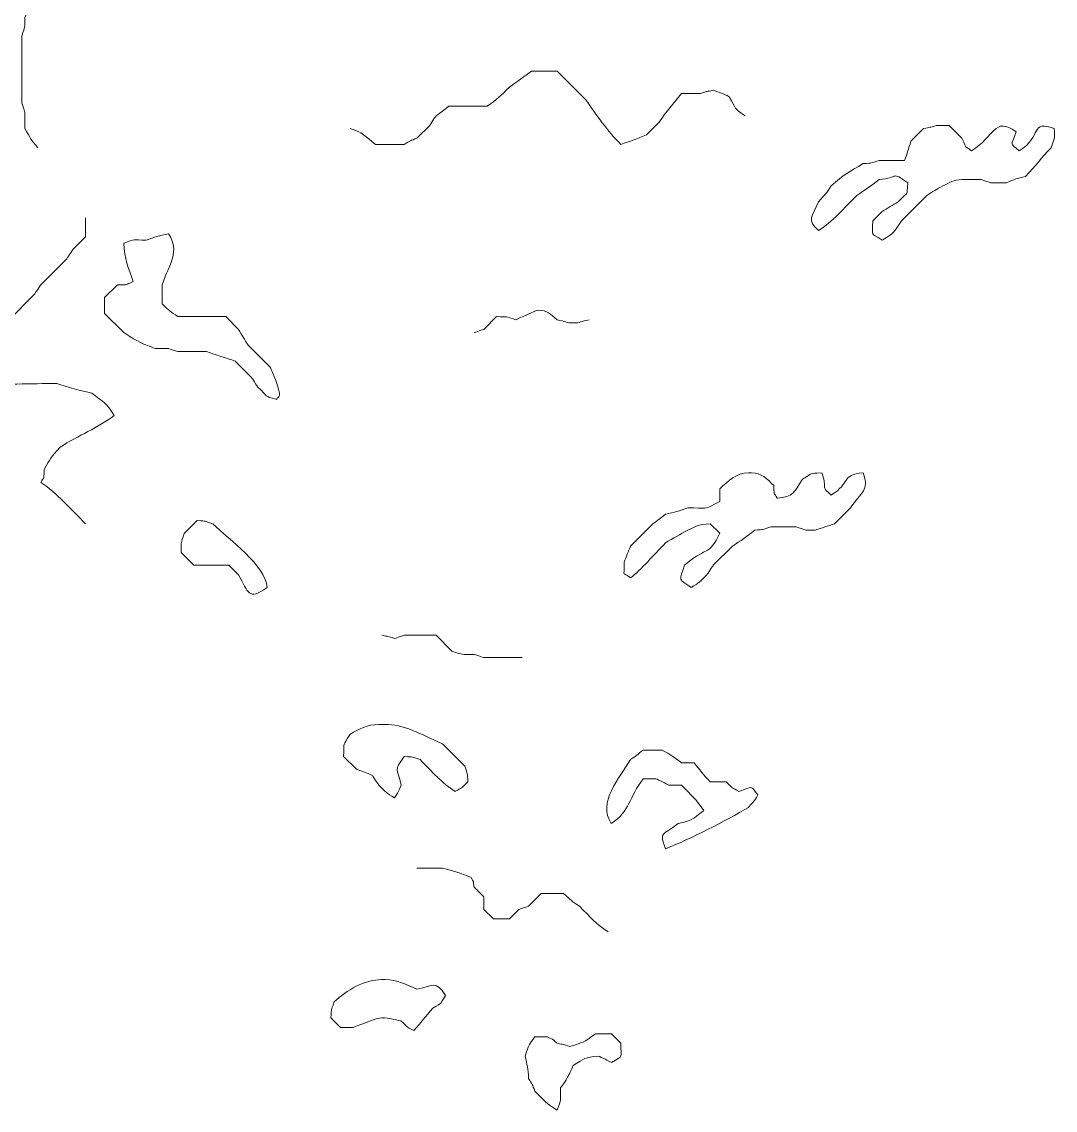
# Model space of a CAD drawing. Header units: millimetres. Extents: x -1760 to -1105, y 422 to 906.
# Drawn here: x -1231.82 to -1186.42, y 504.63 to 552.45 of the extents above; entities that cross this region are included whole.
import ezdxf

# ---------------------------------------------------------------- set-up
doc = ezdxf.new("R2010")
doc.units = ezdxf.units.MM
doc.header["$MEASUREMENT"] = 0
doc.layers.add('layer 1', color=7, linetype='Continuous')

msp = doc.modelspace()

# ---------------------------------------------------------------- linework, layer by layer
at = {"layer": 'layer 1', "color": 225, "lineweight": 0}
for points, knots in [([(-1231.1222, 546.9158), (-1231.4173, 547.2799), (-1231.4711, 547.361), (-1231.6823, 547.7559), (-1231.6823, 547.7559), (-1231.6823, 547.7559), (-1231.6823, 548.4558), (-1231.6823, 548.4558), (-1231.6823, 548.4558), (-1231.6856, 548.4641), (-1231.8139, 548.8525), (-1231.8223, 548.8758), (-1231.8223, 548.8758), (-1231.8223, 548.8758), (-1231.8223, 549.7158), (-1231.8223, 549.7158), (-1231.8223, 549.7158), (-1231.8223, 549.7158), (-1231.8223, 551.2558), (-1231.8223, 551.2558), (-1231.8223, 551.2558), (-1231.8223, 551.2558), (-1231.8223, 551.8157), (-1231.8223, 551.8157), (-1231.8223, 551.8157), (-1231.662, 552.3101), (-1231.6943, 552.1053), (-1231.6823, 552.6556), (-1231.6823, 552.6556), (-1231.5389, 552.8989), (-1231.4073, 553.1135), (-1231.2625, 553.3559), (-1231.2625, 553.3559), (-1231.0095, 553.5247), (-1230.8233, 553.6362), (-1230.5624, 553.7757), (-1230.5624, 553.7757), (-1230.4767, 553.8127), (-1230.0921, 554.0129), (-1230.0024, 554.0558), (-1230.0024, 554.0558), (-1229.859, 554.2987), (-1229.7276, 554.5137), (-1229.5824, 554.7557), (-1229.5824, 554.7557), (-1229.5725, 555.1919), (-1229.5169, 555.3415), (-1229.4423, 555.7359), (-1229.4423, 555.7359), (-1229.5055, 556.0365), (-1229.4767, 555.9767), (-1229.5824, 556.2959), (-1229.5824, 556.2959), (-1229.5824, 556.2959), (-1229.5824, 557.416), (-1229.5824, 557.416), (-1229.5824, 557.416), (-1229.5857, 557.4243), (-1229.714, 557.8125), (-1229.7224, 557.836), (-1229.7224, 557.836), (-1229.7224, 557.836), (-1229.7224, 558.956), (-1229.7224, 558.956), (-1229.7224, 558.956), (-1229.6282, 559.1855), (-1229.5349, 559.4256), (-1229.4423, 559.6561), (-1229.4423, 559.6561), (-1229.6302, 559.9695), (-1229.8623, 560.2429), (-1229.8623, 560.6359), (-1229.8623, 560.6359), (-1229.8623, 560.6359), (-1229.8623, 560.776), (-1229.8623, 560.776), (-1229.8623, 560.776), (-1229.8623, 561.1834), (-1229.7667, 561.1566), (-1229.5824, 561.4759), (-1229.5824, 561.4759), (-1228.6652, 562.0253), (-1228.5228, 561.8841), (-1227.6225, 562.1762), (-1227.6225, 562.1762), (-1227.6225, 562.1762), (-1226.3624, 562.1762), (-1226.3624, 562.1762), (-1226.3624, 562.1762), (-1226.3541, 562.1795), (-1225.9656, 562.3074), (-1225.9423, 562.3159), (-1225.9423, 562.3159), (-1225.9423, 562.3159), (-1224.9621, 562.316), (-1224.9621, 562.316), (-1224.9621, 562.316), (-1224.9538, 562.3127), (-1224.5656, 562.1846), (-1224.5421, 562.176), (-1224.5421, 562.176), (-1224.5421, 562.176), (-1223.282, 562.176), (-1223.282, 562.176), (-1223.282, 562.176), (-1223.2737, 562.1726), (-1222.8855, 562.0446), (-1222.862, 562.0361), (-1222.862, 562.0361), (-1222.862, 562.0361), (-1222.1621, 562.0359), (-1222.1621, 562.0359), (-1222.1621, 562.0359), (-1222.1538, 562.0326), (-1221.7654, 561.9045), (-1221.7421, 561.8959), (-1221.7421, 561.8959), (-1221.7421, 561.8959), (-1221.1821, 561.8961), (-1221.1821, 561.8961), (-1221.1821, 561.8961), (-1220.2157, 561.5614), (-1218.9633, 561.1053), (-1217.962, 560.9159), (-1217.962, 560.9159), (-1217.7822, 561.3029), (-1217.6254, 561.6627), (-1217.4019, 562.0361), (-1217.4019, 562.0361), (-1217.3854, 562.0444), (-1217.0058, 562.3007), (-1216.982, 562.316), (-1216.982, 562.316), (-1216.3614, 562.3159), (-1216.2734, 562.2419), (-1215.722, 562.4561), (-1215.722, 562.4561), (-1215.9342, 563.4634), (-1216.7969, 564.3364), (-1217.3012, 565.2561), (-1217.3012, 565.2561), (-1217.7731, 566.1167), (-1218.0269, 567.1983), (-1218.522, 568.0564), (-1218.522, 568.0564), (-1218.562, 568.5755), (-1218.7067, 569.0916), (-1218.8021, 569.5964), (-1218.8021, 569.5964), (-1218.7206, 570.0275), (-1218.6979, 570.058), (-1218.522, 570.4364), (-1218.522, 570.4364), (-1218.2703, 570.6355), (-1218.2179, 570.6853), (-1217.9621, 570.8565), (-1217.9621, 570.8565), (-1217.2666, 570.8564), (-1216.4658, 570.7622), (-1215.8621, 570.9964), (-1215.8621, 570.9964), (-1215.7081, 571.3721), (-1215.6599, 571.5639), (-1215.582, 571.9764), (-1215.582, 571.9764), (-1215.582, 571.9764), (-1215.0221, 572.5366), (-1215.0221, 572.5366), (-1215.0221, 572.5366), (-1215.0221, 572.5366), (-1214.0419, 572.5365), (-1214.0419, 572.5365), (-1214.0419, 572.5365), (-1213.7712, 572.3631), (-1213.7712, 572.3751), (-1213.4819, 572.2567), (-1213.4819, 572.2567), (-1213.4819, 572.2567), (-1212.2218, 570.9966), (-1212.2218, 570.9966), (-1212.2218, 570.9966), (-1211.6349, 570.9834), (-1211.5487, 570.8692), (-1210.9617, 570.8565), (-1210.9617, 570.8565), (-1210.5473, 570.4738), (-1210.2619, 570.2877), (-1209.8416, 569.8764), (-1209.8416, 569.8764), (-1209.2837, 569.8762), (-1209.8012, 569.8996), (-1209.4218, 569.7363), (-1209.4218, 569.7363), (-1209.1777, 569.4269), (-1209.0016, 569.3121), (-1209.0016, 568.8964), (-1209.0016, 568.8964), (-1209.0016, 568.8964), (-1209.0016, 568.4764), (-1209.0016, 568.4764), (-1209.0016, 568.4764), (-1209.187, 567.9047), (-1209.2436, 567.3456), (-1209.4216, 566.7961), (-1209.4216, 566.7961), (-1209.4216, 566.7961), (-1209.4216, 566.2361), (-1209.4216, 566.2361), (-1209.4216, 566.2361), (-1209.4216, 566.2361), (-1209.4218, 564.4161), (-1209.4218, 564.4161), (-1209.4218, 564.4161), (-1209.4216, 564.1725), (-1209.3509, 564.0651), (-1209.2816, 563.8563), (-1209.2816, 563.8563), (-1209.2816, 563.8563), (-1208.5818, 563.156), (-1208.5818, 563.156), (-1208.5818, 563.156), (-1208.0627, 562.9881), (-1208.1813, 563.0161), (-1207.6017, 563.0161), (-1207.6017, 563.0161), (-1207.4274, 563.4207), (-1207.5016, 563.0671), (-1207.4616, 563.576), (-1207.4616, 563.576), (-1206.9979, 564.3503), (-1206.7188, 565.0255), (-1206.2015, 565.8163), (-1206.2015, 565.8163), (-1206.2015, 565.8163), (-1205.5014, 566.516), (-1205.5014, 566.516), (-1205.5014, 566.516), (-1205.0691, 566.7929), (-1205.3409, 566.5892), (-1205.0814, 566.9362)], [0, 0, 0, 0, 0.0163934, 0.0163934, 0.0163934, 0.0163934, 0.0327869, 0.0327869, 0.0327869, 0.0327869, 0.0491803, 0.0491803, 0.0491803, 0.0491803, 0.0655738, 0.0655738, 0.0655738, 0.0655738, 0.0819672, 0.0819672, 0.0819672, 0.0819672, 0.0983607, 0.0983607, 0.0983607, 0.0983607, 0.1147541, 0.1147541, 0.1147541, 0.1147541, 0.1311475, 0.1311475, 0.1311475, 0.1311475, 0.147541, 0.147541, 0.147541, 0.147541, 0.1639344, 0.1639344, 0.1639344, 0.1639344, 0.1803279, 0.1803279, 0.1803279, 0.1803279, 0.1967213, 0.1967213, 0.1967213, 0.1967213, 0.2131148, 0.2131148, 0.2131148, 0.2131148, 0.2295082, 0.2295082, 0.2295082, 0.2295082, 0.2459016, 0.2459016, 0.2459016, 0.2459016, 0.2622951, 0.2622951, 0.2622951, 0.2622951, 0.2786885, 0.2786885, 0.2786885, 0.2786885, 0.295082, 0.295082, 0.295082, 0.295082, 0.3114754, 0.3114754, 0.3114754, 0.3114754, 0.3278689, 0.3278689, 0.3278689, 0.3278689, 0.3442623, 0.3442623, 0.3442623, 0.3442623, 0.3606557, 0.3606557, 0.3606557, 0.3606557, 0.3770492, 0.3770492, 0.3770492, 0.3770492, 0.3934426, 0.3934426, 0.3934426, 0.3934426, 0.4098361, 0.4098361, 0.4098361, 0.4098361, 0.4262295, 0.4262295, 0.4262295, 0.4262295, 0.442623, 0.442623, 0.442623, 0.442623, 0.4590164, 0.4590164, 0.4590164, 0.4590164, 0.4754098, 0.4754098, 0.4754098, 0.4754098, 0.4918033, 0.4918033, 0.4918033, 0.4918033, 0.5081967, 0.5081967, 0.5081967, 0.5081967, 0.5245902, 0.5245902, 0.5245902, 0.5245902, 0.5409836, 0.5409836, 0.5409836, 0.5409836, 0.557377, 0.557377, 0.557377, 0.557377, 0.5737705, 0.5737705, 0.5737705, 0.5737705, 0.5901639, 0.5901639, 0.5901639, 0.5901639, 0.6065574, 0.6065574, 0.6065574, 0.6065574, 0.6229508, 0.6229508, 0.6229508, 0.6229508, 0.6393443, 0.6393443, 0.6393443, 0.6393443, 0.6557377, 0.6557377, 0.6557377, 0.6557377, 0.6721311, 0.6721311, 0.6721311, 0.6721311, 0.6885246, 0.6885246, 0.6885246, 0.6885246, 0.704918, 0.704918, 0.704918, 0.704918, 0.7213115, 0.7213115, 0.7213115, 0.7213115, 0.7377049, 0.7377049, 0.7377049, 0.7377049, 0.7540984, 0.7540984, 0.7540984, 0.7540984, 0.7704918, 0.7704918, 0.7704918, 0.7704918, 0.7868852, 0.7868852, 0.7868852, 0.7868852, 0.8032787, 0.8032787, 0.8032787, 0.8032787, 0.8196721, 0.8196721, 0.8196721, 0.8196721, 0.8360656, 0.8360656, 0.8360656, 0.8360656, 0.852459, 0.852459, 0.852459, 0.852459, 0.8688525, 0.8688525, 0.8688525, 0.8688525, 0.8852459, 0.8852459, 0.8852459, 0.8852459, 0.9016393, 0.9016393, 0.9016393, 0.9016393, 0.9180328, 0.9180328, 0.9180328, 0.9180328, 0.9344262, 0.9344262, 0.9344262, 0.9344262, 0.9508197, 0.9508197, 0.9508197, 0.9508197, 0.9672131, 0.9672131, 0.9672131, 0.9672131, 1, 1, 1, 1]), ([(-1217.4019, 547.7558), (-1216.8592, 547.5997), (-1216.7313, 547.4201), (-1216.2819, 547.0559), (-1216.2819, 547.0559), (-1216.2819, 547.0559), (-1215.0218, 547.0559), (-1215.0218, 547.0559), (-1215.0218, 547.0559), (-1214.7508, 547.2291), (-1214.751, 547.2171), (-1214.4617, 547.3358), (-1214.4617, 547.3358), (-1214.4617, 547.3358), (-1213.9019, 547.8956), (-1213.9019, 547.8956), (-1213.9019, 547.8956), (-1213.892, 547.9122), (-1213.6369, 548.2918), (-1213.6218, 548.3158), (-1213.6218, 548.3158), (-1213.3568, 548.4851), (-1213.3154, 548.531), (-1213.0617, 548.7358), (-1213.0617, 548.7358), (-1213.0617, 548.7358), (-1211.3816, 548.7356), (-1211.3816, 548.7356), (-1211.3816, 548.7356), (-1210.9416, 549.033), (-1210.804, 549.1732), (-1210.4016, 549.5757), (-1210.4016, 549.5757), (-1210.0651, 549.8031), (-1209.758, 550.0483), (-1209.4214, 550.2756), (-1209.4214, 550.2756), (-1209.4214, 550.2756), (-1208.3014, 550.2755), (-1208.3014, 550.2755), (-1208.3014, 550.2755), (-1208.3014, 550.2755), (-1207.0413, 549.0153), (-1207.0413, 549.0153), (-1207.0413, 549.0153), (-1206.6019, 548.3654), (-1206.0759, 547.643), (-1205.5012, 547.0555), (-1205.5012, 547.0555), (-1205.1019, 547.1936), (-1204.7715, 547.3187), (-1204.381, 547.4755), (-1204.381, 547.4755), (-1204.381, 547.4755), (-1203.821, 548.0352), (-1203.821, 548.0352), (-1203.821, 548.0352), (-1203.5327, 548.4618), (-1203.1736, 548.8853), (-1202.841, 549.2954), (-1202.841, 549.2954), (-1202.841, 549.2954), (-1202.001, 549.2953), (-1202.001, 549.2953), (-1202.001, 549.2953), (-1201.6567, 549.4191), (-1201.7608, 549.3734), (-1201.4408, 549.4355), (-1201.4408, 549.4355), (-1201.1459, 549.3376), (-1201.0167, 549.2836), (-1200.7411, 549.1554), (-1200.7411, 549.1554), (-1200.4033, 548.5915), (-1200.5811, 548.6731), (-1200.0408, 548.3154)], [0, 0, 0, 0, 0.05, 0.05, 0.05, 0.05, 0.1, 0.1, 0.1, 0.1, 0.15, 0.15, 0.15, 0.15, 0.2, 0.2, 0.2, 0.2, 0.25, 0.25, 0.25, 0.25, 0.3, 0.3, 0.3, 0.3, 0.35, 0.35, 0.35, 0.35, 0.4, 0.4, 0.4, 0.4, 0.45, 0.45, 0.45, 0.45, 0.5, 0.5, 0.5, 0.5, 0.55, 0.55, 0.55, 0.55, 0.6, 0.6, 0.6, 0.6, 0.65, 0.65, 0.65, 0.65, 0.7, 0.7, 0.7, 0.7, 0.75, 0.75, 0.75, 0.75, 0.8, 0.8, 0.8, 0.8, 0.85, 0.85, 0.85, 0.85, 0.9, 0.9, 0.9, 0.9, 1, 1, 1, 1]), ([(-1186.5997, 546.9158), (-1187.0497, 546.456), (-1187.2701, 546.1157), (-1187.7199, 545.6557), (-1187.7199, 545.6557), (-1188.1382, 545.5675), (-1188.1775, 545.529), (-1188.5601, 545.3759), (-1188.5601, 545.3759), (-1188.5601, 545.3759), (-1189.2598, 545.3758), (-1189.2598, 545.3758), (-1189.2598, 545.3758), (-1189.2681, 545.3791), (-1189.6563, 545.5073), (-1189.68, 545.5158), (-1189.68, 545.5158), (-1189.68, 545.5158), (-1190.5199, 545.5156), (-1190.5199, 545.5156), (-1190.5199, 545.5156), (-1190.8545, 545.5158), (-1191.0874, 545.3627), (-1191.3599, 545.2359), (-1191.3599, 545.2359), (-1191.6283, 545.0949), (-1191.8024, 544.9842), (-1192.0598, 544.8157), (-1192.0598, 544.8157), (-1192.0598, 544.8157), (-1193.18, 543.6957), (-1193.18, 543.6957), (-1193.18, 543.6957), (-1193.5361, 543.1684), (-1193.4575, 543.1997), (-1194.02, 542.8557), (-1194.02, 542.8557), (-1194.5895, 543.242), (-1194.4236, 542.9421), (-1194.44, 543.6957), (-1194.44, 543.6957), (-1194.44, 543.6957), (-1194.02, 544.1158), (-1194.02, 544.1158), (-1194.02, 544.1158), (-1193.7769, 544.2592), (-1193.5621, 544.3906), (-1193.3201, 544.5356), (-1193.3201, 544.5356), (-1192.7803, 545.1343), (-1192.9696, 544.6702), (-1192.8999, 545.3758), (-1192.8999, 545.3758), (-1193.6429, 545.9049), (-1193.2631, 545.5846), (-1194.16, 545.5156), (-1194.16, 545.5156), (-1194.514, 545.2287), (-1194.7744, 545.0547), (-1195.1402, 544.8157), (-1195.1402, 544.8157), (-1195.6718, 544.2837), (-1196.2183, 543.6436), (-1196.8201, 543.2757), (-1196.8201, 543.2757), (-1197.3586, 543.738), (-1197.0833, 543.8795), (-1196.8201, 544.5358), (-1196.8201, 544.5358), (-1196.5171, 544.8646), (-1196.4896, 544.896), (-1196.2601, 545.2357), (-1196.2601, 545.2357), (-1195.7212, 545.7333), (-1195.4381, 545.8695), (-1194.8601, 546.2159), (-1194.8601, 546.2159), (-1194.3793, 546.2535), (-1194.6079, 546.211), (-1194.16, 546.3556), (-1194.16, 546.3556), (-1194.16, 546.3556), (-1193.04, 546.3556), (-1193.04, 546.3556), (-1193.04, 546.3556), (-1192.9052, 546.6849), (-1192.8696, 546.8574), (-1192.7602, 547.1955), (-1192.7602, 547.1955), (-1192.7602, 547.1955), (-1192.2, 547.7558), (-1192.2, 547.7558), (-1192.2, 547.7558), (-1191.8993, 547.8187), (-1191.9592, 547.79), (-1191.64, 547.8956), (-1191.64, 547.8956), (-1191.64, 547.8956), (-1191.0801, 547.8958), (-1191.0801, 547.8958), (-1191.0801, 547.8958), (-1191.0801, 547.8958), (-1190.5201, 547.3356), (-1190.5201, 547.3356), (-1190.5201, 547.3356), (-1190.2308, 546.7272), (-1190.5069, 547.1151), (-1190.1001, 546.7757), (-1190.1001, 546.7757), (-1189.076, 547.4023), (-1189.1099, 548.3066), (-1188.1401, 547.6157), (-1188.1401, 547.6157), (-1188.3537, 546.9569), (-1188.4392, 547.1527), (-1188.0002, 546.7756), (-1188.0002, 546.7756), (-1186.9781, 547.4148), (-1187.53, 548.1479), (-1186.46, 547.7558), (-1186.46, 547.7558), (-1186.4397, 547.2756), (-1186.4193, 547.4608), (-1186.5999, 546.9158), (-1186.5999, 546.9158), (-1186.5999, 546.9158), (-1186.5997, 546.9158), (-1186.5997, 546.9158)], [0, 0, 0, 0, 0.030303, 0.030303, 0.030303, 0.030303, 0.0606061, 0.0606061, 0.0606061, 0.0606061, 0.0909091, 0.0909091, 0.0909091, 0.0909091, 0.1212121, 0.1212121, 0.1212121, 0.1212121, 0.1515152, 0.1515152, 0.1515152, 0.1515152, 0.1818182, 0.1818182, 0.1818182, 0.1818182, 0.2121212, 0.2121212, 0.2121212, 0.2121212, 0.2424242, 0.2424242, 0.2424242, 0.2424242, 0.2727273, 0.2727273, 0.2727273, 0.2727273, 0.3030303, 0.3030303, 0.3030303, 0.3030303, 0.3333333, 0.3333333, 0.3333333, 0.3333333, 0.3636364, 0.3636364, 0.3636364, 0.3636364, 0.3939394, 0.3939394, 0.3939394, 0.3939394, 0.4242424, 0.4242424, 0.4242424, 0.4242424, 0.4545455, 0.4545455, 0.4545455, 0.4545455, 0.4848485, 0.4848485, 0.4848485, 0.4848485, 0.5151515, 0.5151515, 0.5151515, 0.5151515, 0.5454545, 0.5454545, 0.5454545, 0.5454545, 0.5757576, 0.5757576, 0.5757576, 0.5757576, 0.6060606, 0.6060606, 0.6060606, 0.6060606, 0.6363636, 0.6363636, 0.6363636, 0.6363636, 0.6666667, 0.6666667, 0.6666667, 0.6666667, 0.6969697, 0.6969697, 0.6969697, 0.6969697, 0.7272727, 0.7272727, 0.7272727, 0.7272727, 0.7575758, 0.7575758, 0.7575758, 0.7575758, 0.7878788, 0.7878788, 0.7878788, 0.7878788, 0.8181818, 0.8181818, 0.8181818, 0.8181818, 0.8484848, 0.8484848, 0.8484848, 0.8484848, 0.8787879, 0.8787879, 0.8787879, 0.8787879, 0.9090909, 0.9090909, 0.9090909, 0.9090909, 0.9393939, 0.9393939, 0.9393939, 0.9393939, 1, 1, 1, 1]), ([(-1229.0225, 543.8354), (-1229.0225, 543.8354), (-1229.0225, 542.9954), (-1229.0225, 542.9954), (-1229.0225, 542.9954), (-1229.0225, 542.9954), (-1229.5826, 542.4357), (-1229.5826, 542.4357), (-1229.5826, 542.4357), (-1229.5909, 542.4191), (-1229.8473, 542.0394), (-1229.8625, 542.0157), (-1229.8625, 542.0157), (-1229.8625, 542.0157), (-1230.9827, 540.8955), (-1230.9827, 540.8955), (-1230.9827, 540.8955), (-1230.9926, 540.8789), (-1231.2475, 540.4992), (-1231.2627, 540.4755), (-1231.2627, 540.4755), (-1231.2627, 540.4755), (-1232.3827, 539.3555), (-1232.3827, 539.3555), (-1232.3827, 539.3555), (-1232.8644, 538.6189), (-1233.3209, 537.9183), (-1233.6427, 537.1152), (-1233.6427, 537.1152), (-1233.6427, 537.1152), (-1233.6428, 536.5553), (-1233.6428, 536.5553), (-1233.6428, 536.5553), (-1232.7425, 536.4978), (-1231.3727, 536.5555), (-1230.2826, 536.5555), (-1230.2826, 536.5555), (-1229.8355, 536.4103), (-1229.2033, 536.2223), (-1228.7428, 536.1355), (-1228.7428, 536.1355), (-1228.2073, 535.7012), (-1228.1399, 535.7722), (-1227.7626, 535.1553), (-1227.7626, 535.1553), (-1228.4593, 534.6053), (-1229.3416, 534.279), (-1230.1428, 533.7552), (-1230.1428, 533.7552), (-1230.5631, 533.2997), (-1230.5543, 533.2567), (-1230.8427, 532.7751), (-1230.8427, 532.7751), (-1230.8427, 532.2343), (-1230.8695, 532.5003), (-1230.9827, 532.2149), (-1230.9827, 532.2149), (-1230.2865, 531.7447), (-1229.6543, 531.0266), (-1229.0225, 530.3948)], [0, 0, 0, 0, 0.0625, 0.0625, 0.0625, 0.0625, 0.125, 0.125, 0.125, 0.125, 0.1875, 0.1875, 0.1875, 0.1875, 0.25, 0.25, 0.25, 0.25, 0.3125, 0.3125, 0.3125, 0.3125, 0.375, 0.375, 0.375, 0.375, 0.4375, 0.4375, 0.4375, 0.4375, 0.5, 0.5, 0.5, 0.5, 0.5625, 0.5625, 0.5625, 0.5625, 0.625, 0.625, 0.625, 0.625, 0.6875, 0.6875, 0.6875, 0.6875, 0.75, 0.75, 0.75, 0.75, 0.8125, 0.8125, 0.8125, 0.8125, 0.875, 0.875, 0.875, 0.875, 1, 1, 1, 1]), ([(-1220.6215, 535.8551), (-1221.2202, 536.0274), (-1220.9639, 535.9281), (-1221.4615, 536.4151), (-1221.4615, 536.4151), (-1221.4714, 536.4317), (-1221.7264, 536.8114), (-1221.7416, 536.8351), (-1221.7416, 536.8351), (-1221.7416, 536.8351), (-1222.4415, 537.5351), (-1222.4415, 537.5351), (-1222.4415, 537.5351), (-1222.8602, 537.68), (-1223.2829, 537.8103), (-1223.7016, 537.9551), (-1223.7016, 537.9551), (-1223.7016, 537.9551), (-1224.9617, 537.9551), (-1224.9617, 537.9551), (-1224.9617, 537.9551), (-1224.97, 537.9585), (-1225.3583, 538.0867), (-1225.3817, 538.095), (-1225.3817, 538.095), (-1225.3817, 538.095), (-1225.9417, 538.0952), (-1225.9417, 538.0952), (-1225.9417, 538.0952), (-1226.2367, 538.1927), (-1226.3658, 538.2467), (-1226.6416, 538.3749), (-1226.6416, 538.3749), (-1226.9101, 538.5159), (-1227.0842, 538.6266), (-1227.3416, 538.7951), (-1227.3416, 538.7951), (-1227.3416, 538.7951), (-1228.1815, 539.635), (-1228.1815, 539.635), (-1228.1815, 539.635), (-1228.1815, 539.635), (-1228.1815, 540.3351), (-1228.1815, 540.3351), (-1228.1815, 540.3351), (-1228.1815, 540.3351), (-1227.6217, 540.895), (-1227.6217, 540.895), (-1227.6217, 540.895), (-1227.059, 540.8952), (-1227.3449, 540.871), (-1226.9216, 541.0352), (-1226.9216, 541.0352), (-1227.1299, 541.6374), (-1227.3267, 542.032), (-1227.3416, 542.7151), (-1227.3416, 542.7151), (-1226.8279, 542.9148), (-1226.953, 542.8554), (-1226.3615, 542.8552), (-1226.3615, 542.8552), (-1225.9936, 542.9825), (-1225.7784, 543.0601), (-1225.3814, 543.1353), (-1225.3814, 543.1353), (-1224.842, 542.3782), (-1225.3533, 541.7859), (-1225.6613, 540.8952), (-1225.6613, 540.8952), (-1225.6613, 540.8952), (-1225.6613, 540.0552), (-1225.6613, 540.0552), (-1225.6613, 540.0552), (-1225.3323, 539.7522), (-1225.3009, 539.7246), (-1224.9614, 539.4953), (-1224.9614, 539.4953), (-1224.9614, 539.4953), (-1222.8615, 539.4952), (-1222.8615, 539.4952), (-1222.8615, 539.4952), (-1222.8615, 539.4952), (-1222.3013, 538.9353), (-1222.3013, 538.9353), (-1222.3013, 538.9353), (-1222.1579, 538.6924), (-1222.0263, 538.4774), (-1221.8813, 538.2354), (-1221.8813, 538.2354), (-1221.8813, 538.2354), (-1220.9013, 537.2552), (-1220.9013, 537.2552), (-1220.9013, 537.2552), (-1220.8044, 537.0134), (-1220.6947, 536.7963), (-1220.6145, 536.5551), (-1220.6145, 536.5551), (-1220.3492, 535.7589), (-1220.6446, 536.0411), (-1220.621, 535.8551), (-1220.621, 535.8551), (-1220.621, 535.8551), (-1220.6215, 535.8551), (-1220.6215, 535.8551)], [0, 0, 0, 0, 0.037037, 0.037037, 0.037037, 0.037037, 0.0740741, 0.0740741, 0.0740741, 0.0740741, 0.1111111, 0.1111111, 0.1111111, 0.1111111, 0.1481481, 0.1481481, 0.1481481, 0.1481481, 0.1851852, 0.1851852, 0.1851852, 0.1851852, 0.2222222, 0.2222222, 0.2222222, 0.2222222, 0.2592593, 0.2592593, 0.2592593, 0.2592593, 0.2962963, 0.2962963, 0.2962963, 0.2962963, 0.3333333, 0.3333333, 0.3333333, 0.3333333, 0.3703704, 0.3703704, 0.3703704, 0.3703704, 0.4074074, 0.4074074, 0.4074074, 0.4074074, 0.4444444, 0.4444444, 0.4444444, 0.4444444, 0.4814815, 0.4814815, 0.4814815, 0.4814815, 0.5185185, 0.5185185, 0.5185185, 0.5185185, 0.5555556, 0.5555556, 0.5555556, 0.5555556, 0.5925926, 0.5925926, 0.5925926, 0.5925926, 0.6296296, 0.6296296, 0.6296296, 0.6296296, 0.6666667, 0.6666667, 0.6666667, 0.6666667, 0.7037037, 0.7037037, 0.7037037, 0.7037037, 0.7407407, 0.7407407, 0.7407407, 0.7407407, 0.7777778, 0.7777778, 0.7777778, 0.7777778, 0.8148148, 0.8148148, 0.8148148, 0.8148148, 0.8518519, 0.8518519, 0.8518519, 0.8518519, 0.8888889, 0.8888889, 0.8888889, 0.8888889, 0.9259259, 0.9259259, 0.9259259, 0.9259259, 1, 1, 1, 1]), ([(-1211.9417, 538.7947), (-1211.93, 538.8013), (-1211.5337, 538.9293), (-1211.5217, 538.935), (-1211.5217, 538.935), (-1211.5217, 538.935), (-1210.9617, 539.4948), (-1210.9617, 539.4948), (-1210.9617, 539.4948), (-1210.4112, 539.4832), (-1210.6161, 539.5149), (-1210.1217, 539.3549), (-1210.1217, 539.3549), (-1209.952, 539.423), (-1209.2288, 539.7749), (-1209.1417, 539.7749), (-1209.1417, 539.7749), (-1208.7258, 539.7749), (-1208.6109, 539.5989), (-1208.3017, 539.3548), (-1208.3017, 539.3548), (-1207.9569, 539.2881), (-1207.8976, 539.2147), (-1207.6015, 539.2149), (-1207.6015, 539.2149), (-1207.2981, 539.2149), (-1207.2543, 539.2883), (-1206.9017, 539.3548)], [0, 0, 0, 0, 0.125, 0.125, 0.125, 0.125, 0.25, 0.25, 0.25, 0.25, 0.375, 0.375, 0.375, 0.375, 0.5, 0.5, 0.5, 0.5, 0.625, 0.625, 0.625, 0.625, 0.75, 0.75, 0.75, 0.75, 1, 1, 1, 1]), ([(-1195.4201, 531.0951), (-1195.4201, 531.0951), (-1196.1204, 530.3948), (-1196.1204, 530.3948), (-1196.1204, 530.3948), (-1196.4005, 530.2981), (-1196.6799, 530.2121), (-1196.9604, 530.115), (-1196.9604, 530.115), (-1196.9604, 530.115), (-1197.3803, 530.1149), (-1197.3803, 530.1149), (-1197.3803, 530.1149), (-1197.3886, 530.1182), (-1197.7769, 530.2466), (-1197.8003, 530.2551), (-1197.8003, 530.2551), (-1197.8003, 530.2551), (-1198.5002, 530.2549), (-1198.5002, 530.2549), (-1198.5002, 530.2549), (-1198.5002, 530.2549), (-1198.9202, 530.2549), (-1198.9202, 530.2549), (-1198.9202, 530.2549), (-1199.3312, 530.1188), (-1199.1777, 530.1489), (-1199.6201, 530.1149), (-1199.6201, 530.1149), (-1199.9741, 529.8279), (-1200.2346, 529.654), (-1200.6003, 529.4151), (-1200.6003, 529.4151), (-1200.6003, 529.4151), (-1201.4403, 528.575), (-1201.4403, 528.575), (-1201.4403, 528.575), (-1201.4485, 528.5584), (-1201.705, 528.1788), (-1201.7202, 528.155), (-1201.7202, 528.155), (-1202.076, 527.7994), (-1202.0336, 527.8315), (-1202.4203, 527.5952), (-1202.4203, 527.5952), (-1203.0015, 527.9894), (-1202.9302, 527.8661), (-1202.7002, 528.5752), (-1202.7002, 528.5752), (-1201.8833, 529.3292), (-1201.5748, 528.9943), (-1201.1602, 529.9752), (-1201.1602, 529.9752), (-1201.1602, 529.9752), (-1201.5801, 530.3953), (-1201.5801, 530.3953), (-1201.5801, 530.3953), (-1202.1248, 530.3533), (-1202.0931, 530.3327), (-1202.5601, 530.1152), (-1202.5601, 530.1152), (-1202.8921, 529.9378), (-1203.2133, 529.751), (-1203.5403, 529.5554), (-1203.5403, 529.5554), (-1204.0467, 529.0491), (-1204.6066, 528.3727), (-1205.0804, 528.0152), (-1205.0804, 528.0152), (-1205.4691, 528.3489), (-1205.3435, 527.9464), (-1205.3606, 528.7151), (-1205.3606, 528.7151), (-1205.2663, 528.9451), (-1205.173, 529.1846), (-1205.0804, 529.4151), (-1205.0804, 529.4151), (-1205.0804, 529.4151), (-1204.1004, 530.3952), (-1204.1004, 530.3952), (-1204.1004, 530.3952), (-1203.8354, 530.565), (-1203.794, 530.6107), (-1203.5403, 530.8151), (-1203.5403, 530.8151), (-1203.1435, 530.8903), (-1202.9281, 530.9679), (-1202.5601, 531.0952), (-1202.5601, 531.0952), (-1201.7421, 531.0952), (-1201.8463, 530.9792), (-1201.1602, 531.3752), (-1201.1602, 531.3752), (-1201.1602, 531.3752), (-1201.1602, 531.9352), (-1201.1602, 531.9352), (-1201.1602, 531.9352), (-1200.7982, 532.2696), (-1200.3997, 532.6351), (-1199.9, 532.6351), (-1199.9, 532.6351), (-1199.9, 532.6351), (-1199.76, 532.6351), (-1199.76, 532.6351), (-1199.76, 532.6351), (-1199.3113, 532.6351), (-1199.1051, 532.3751), (-1198.7798, 532.0752), (-1198.7798, 532.0752), (-1198.7798, 531.5343), (-1198.7532, 531.8006), (-1198.6399, 531.5152), (-1198.6399, 531.5152), (-1197.8938, 531.5888), (-1197.9286, 531.7507), (-1197.5197, 532.3553), (-1197.5197, 532.3553), (-1196.9761, 532.6691), (-1197.2996, 532.5875), (-1196.6797, 532.6353), (-1196.6797, 532.6353), (-1196.3857, 531.8773), (-1196.7834, 532.1049), (-1196.2599, 531.6551), (-1196.2599, 531.6551), (-1195.3921, 532.1977), (-1195.8504, 532.5374), (-1194.8598, 532.6353), (-1194.8598, 532.6353), (-1194.5675, 531.8375), (-1194.9361, 531.8108), (-1195.4196, 531.0952), (-1195.4196, 531.0952), (-1195.4196, 531.0952), (-1195.4201, 531.0951), (-1195.4201, 531.0951)], [0, 0, 0, 0, 0.0285714, 0.0285714, 0.0285714, 0.0285714, 0.0571429, 0.0571429, 0.0571429, 0.0571429, 0.0857143, 0.0857143, 0.0857143, 0.0857143, 0.1142857, 0.1142857, 0.1142857, 0.1142857, 0.1428571, 0.1428571, 0.1428571, 0.1428571, 0.1714286, 0.1714286, 0.1714286, 0.1714286, 0.2, 0.2, 0.2, 0.2, 0.2285714, 0.2285714, 0.2285714, 0.2285714, 0.2571429, 0.2571429, 0.2571429, 0.2571429, 0.2857143, 0.2857143, 0.2857143, 0.2857143, 0.3142857, 0.3142857, 0.3142857, 0.3142857, 0.3428571, 0.3428571, 0.3428571, 0.3428571, 0.3714286, 0.3714286, 0.3714286, 0.3714286, 0.4, 0.4, 0.4, 0.4, 0.4285714, 0.4285714, 0.4285714, 0.4285714, 0.4571429, 0.4571429, 0.4571429, 0.4571429, 0.4857143, 0.4857143, 0.4857143, 0.4857143, 0.5142857, 0.5142857, 0.5142857, 0.5142857, 0.5428571, 0.5428571, 0.5428571, 0.5428571, 0.5714286, 0.5714286, 0.5714286, 0.5714286, 0.6, 0.6, 0.6, 0.6, 0.6285714, 0.6285714, 0.6285714, 0.6285714, 0.6571429, 0.6571429, 0.6571429, 0.6571429, 0.6857143, 0.6857143, 0.6857143, 0.6857143, 0.7142857, 0.7142857, 0.7142857, 0.7142857, 0.7428571, 0.7428571, 0.7428571, 0.7428571, 0.7714286, 0.7714286, 0.7714286, 0.7714286, 0.8, 0.8, 0.8, 0.8, 0.8285714, 0.8285714, 0.8285714, 0.8285714, 0.8571429, 0.8571429, 0.8571429, 0.8571429, 0.8857143, 0.8857143, 0.8857143, 0.8857143, 0.9142857, 0.9142857, 0.9142857, 0.9142857, 0.9428571, 0.9428571, 0.9428571, 0.9428571, 1, 1, 1, 1]), ([(-1221.0415, 527.5946), (-1221.8947, 526.987), (-1221.8467, 527.3951), (-1222.3016, 528.1547), (-1222.3016, 528.1547), (-1222.3016, 528.1547), (-1222.7216, 528.5747), (-1222.7216, 528.5747), (-1222.7216, 528.5747), (-1222.7216, 528.5747), (-1224.2618, 528.5748), (-1224.2618, 528.5748), (-1224.2618, 528.5748), (-1224.2618, 528.5748), (-1224.8219, 529.1345), (-1224.8219, 529.1345), (-1224.8219, 529.1345), (-1224.8102, 529.6852), (-1224.842, 529.4804), (-1224.6818, 529.9745), (-1224.6818, 529.9745), (-1224.6818, 529.9745), (-1224.1218, 530.5347), (-1224.1218, 530.5347), (-1224.1218, 530.5347), (-1223.6413, 530.4969), (-1223.8694, 530.5396), (-1223.422, 530.3944), (-1223.422, 530.3944), (-1222.6892, 529.6619), (-1221.1412, 528.6034), (-1221.0417, 527.5943), (-1221.0417, 527.5943), (-1221.0417, 527.5943), (-1221.0415, 527.5946), (-1221.0415, 527.5946)], [0, 0, 0, 0, 0.1, 0.1, 0.1, 0.1, 0.2, 0.2, 0.2, 0.2, 0.3, 0.3, 0.3, 0.3, 0.4, 0.4, 0.4, 0.4, 0.5, 0.5, 0.5, 0.5, 0.6, 0.6, 0.6, 0.6, 0.7, 0.7, 0.7, 0.7, 0.8, 0.8, 0.8, 0.8, 1, 1, 1, 1]), ([(-1216.0012, 525.4946), (-1215.7042, 525.4323), (-1215.7702, 525.4729), (-1215.4414, 525.3547), (-1215.4414, 525.3547), (-1215.4331, 525.358), (-1215.0447, 525.4861), (-1215.0214, 525.4946), (-1215.0214, 525.4946), (-1215.0214, 525.4946), (-1213.6214, 525.4946), (-1213.6214, 525.4946), (-1213.6214, 525.4946), (-1213.6214, 525.4946), (-1212.9213, 524.7948), (-1212.9213, 524.7948), (-1212.9213, 524.7948), (-1212.4024, 524.6266), (-1212.5206, 524.6546), (-1211.9411, 524.6546), (-1211.9411, 524.6546), (-1211.9329, 524.6513), (-1211.5446, 524.523), (-1211.5212, 524.5147), (-1211.5212, 524.5147), (-1211.5212, 524.5147), (-1209.8411, 524.5146), (-1209.8411, 524.5146)], [0, 0, 0, 0, 0.125, 0.125, 0.125, 0.125, 0.25, 0.25, 0.25, 0.25, 0.375, 0.375, 0.375, 0.375, 0.5, 0.5, 0.5, 0.5, 0.625, 0.625, 0.625, 0.625, 0.75, 0.75, 0.75, 0.75, 1, 1, 1, 1]), ([(-1212.2211, 519.0543), (-1212.5493, 518.726), (-1212.4523, 518.8296), (-1212.7811, 518.6341), (-1212.7811, 518.6341), (-1213.3574, 518.9867), (-1213.811, 519.5242), (-1214.3211, 520.0343), (-1214.3211, 520.0343), (-1214.7323, 520.1707), (-1214.5788, 520.1403), (-1215.0212, 520.1744), (-1215.0212, 520.1744), (-1215.5029, 519.4984), (-1215.3093, 519.6979), (-1215.1611, 518.9143), (-1215.1611, 518.9143), (-1215.2706, 518.6107), (-1215.2849, 518.619), (-1215.4412, 518.3542), (-1215.4412, 518.3542), (-1215.8386, 518.5939), (-1215.7806, 518.5615), (-1216.1411, 518.9144), (-1216.1411, 518.9144), (-1216.1494, 518.931), (-1216.4059, 519.3106), (-1216.421, 519.3342), (-1216.421, 519.3342), (-1216.7054, 519.4693), (-1216.8216, 519.5106), (-1217.1211, 519.6143), (-1217.1211, 519.6143), (-1217.1211, 519.6143), (-1217.681, 520.1742), (-1217.681, 520.1742), (-1217.681, 520.1742), (-1217.6662, 520.8762), (-1217.7411, 520.5649), (-1217.401, 521.1544), (-1217.401, 521.1544), (-1216.9938, 521.3895), (-1216.6484, 521.5744), (-1216.1409, 521.5744), (-1216.1409, 521.5744), (-1216.1409, 521.5744), (-1215.721, 521.5744), (-1215.721, 521.5744), (-1215.721, 521.5744), (-1214.9607, 521.5742), (-1214.0225, 521.0076), (-1213.341, 520.7344), (-1213.341, 520.7344), (-1213.341, 520.7344), (-1212.3608, 519.7544), (-1212.3608, 519.7544), (-1212.3608, 519.7544), (-1212.2246, 519.3432), (-1212.2548, 519.4967), (-1212.2207, 519.0543), (-1212.2207, 519.0543), (-1212.2207, 519.0543), (-1212.2211, 519.0543), (-1212.2211, 519.0543)], [0, 0, 0, 0, 0.0588235, 0.0588235, 0.0588235, 0.0588235, 0.1176471, 0.1176471, 0.1176471, 0.1176471, 0.1764706, 0.1764706, 0.1764706, 0.1764706, 0.2352941, 0.2352941, 0.2352941, 0.2352941, 0.2941176, 0.2941176, 0.2941176, 0.2941176, 0.3529412, 0.3529412, 0.3529412, 0.3529412, 0.4117647, 0.4117647, 0.4117647, 0.4117647, 0.4705882, 0.4705882, 0.4705882, 0.4705882, 0.5294118, 0.5294118, 0.5294118, 0.5294118, 0.5882353, 0.5882353, 0.5882353, 0.5882353, 0.6470588, 0.6470588, 0.6470588, 0.6470588, 0.7058824, 0.7058824, 0.7058824, 0.7058824, 0.7647059, 0.7647059, 0.7647059, 0.7647059, 0.8235294, 0.8235294, 0.8235294, 0.8235294, 0.8823529, 0.8823529, 0.8823529, 0.8823529, 1, 1, 1, 1]), ([(-1199.9014, 517.9341), (-1200.8691, 517.3546), (-1202.5048, 516.53), (-1203.5416, 516.1139), (-1203.5416, 516.1139), (-1203.8307, 516.9031), (-1203.6643, 516.6805), (-1202.9815, 517.2343), (-1202.9815, 517.2343), (-1202.3732, 517.3626), (-1202.3541, 517.4053), (-1201.8616, 517.7942), (-1201.8616, 517.7942), (-1202.1901, 518.2803), (-1202.4026, 518.4754), (-1202.8417, 518.9144), (-1202.8417, 518.9144), (-1202.8417, 518.9144), (-1203.4015, 518.9143), (-1203.4015, 518.9143), (-1203.4015, 518.9143), (-1203.4909, 518.9652), (-1203.8647, 519.1434), (-1203.9615, 519.1944), (-1203.9615, 519.1944), (-1203.9615, 519.1944), (-1204.5216, 519.1944), (-1204.5216, 519.1944), (-1204.5216, 519.1944), (-1205.152, 518.3955), (-1205.0908, 517.7538), (-1205.9216, 517.2343), (-1205.9216, 517.2343), (-1206.5566, 518.1256), (-1205.5584, 519.2381), (-1205.0816, 520.0343), (-1205.0816, 520.0343), (-1204.8167, 520.2042), (-1204.7754, 520.2497), (-1204.5217, 520.4543), (-1204.5217, 520.4543), (-1204.5217, 520.4543), (-1203.6818, 520.4543), (-1203.6818, 520.4543), (-1203.6818, 520.4543), (-1203.31, 520.2315), (-1203.2033, 520.1797), (-1202.8418, 519.8944), (-1202.8418, 519.8944), (-1202.8418, 519.8944), (-1202.2818, 519.8943), (-1202.2818, 519.8943), (-1202.2818, 519.8943), (-1202.016, 519.5664), (-1201.8826, 519.3803), (-1201.5821, 519.0543), (-1201.5821, 519.0543), (-1201.5821, 519.0543), (-1200.882, 519.0541), (-1200.882, 519.0541), (-1200.882, 519.0541), (-1200.5537, 518.7262), (-1200.6456, 518.8294), (-1200.322, 518.6343), (-1200.322, 518.6343), (-1199.6633, 518.8478), (-1199.8591, 518.9335), (-1199.482, 518.4943), (-1199.482, 518.4943), (-1199.694, 518.1219), (-1199.5903, 518.2794), (-1199.902, 517.9342), (-1199.902, 517.9342), (-1199.902, 517.9342), (-1199.9014, 517.9341), (-1199.9014, 517.9341)], [0, 0, 0, 0, 0.05, 0.05, 0.05, 0.05, 0.1, 0.1, 0.1, 0.1, 0.15, 0.15, 0.15, 0.15, 0.2, 0.2, 0.2, 0.2, 0.25, 0.25, 0.25, 0.25, 0.3, 0.3, 0.3, 0.3, 0.35, 0.35, 0.35, 0.35, 0.4, 0.4, 0.4, 0.4, 0.45, 0.45, 0.45, 0.45, 0.5, 0.5, 0.5, 0.5, 0.55, 0.55, 0.55, 0.55, 0.6, 0.6, 0.6, 0.6, 0.65, 0.65, 0.65, 0.65, 0.7, 0.7, 0.7, 0.7, 0.75, 0.75, 0.75, 0.75, 0.8, 0.8, 0.8, 0.8, 0.85, 0.85, 0.85, 0.85, 0.9, 0.9, 0.9, 0.9, 1, 1, 1, 1]), ([(-1214.4617, 515.274), (-1214.4617, 515.274), (-1213.3417, 515.274), (-1213.3417, 515.274), (-1213.3417, 515.274), (-1212.8333, 515.1092), (-1212.5874, 515.0893), (-1212.0817, 514.854), (-1212.0817, 514.854), (-1211.8658, 514.4583), (-1212.054, 514.9713), (-1211.9415, 514.434), (-1211.9415, 514.434), (-1211.9415, 514.434), (-1211.5215, 514.0142), (-1211.5215, 514.0142), (-1211.5215, 514.0142), (-1211.5215, 514.0142), (-1211.5217, 513.4543), (-1211.5217, 513.4543), (-1211.5217, 513.4543), (-1211.5217, 513.4543), (-1211.1015, 513.0344), (-1211.1015, 513.0344), (-1211.1015, 513.0344), (-1211.1015, 513.0344), (-1210.4016, 513.0342), (-1210.4016, 513.0342), (-1210.4016, 513.0342), (-1210.4016, 513.0342), (-1209.9817, 513.4543), (-1209.9817, 513.4543), (-1209.9817, 513.4543), (-1209.9734, 513.4577), (-1209.5851, 513.5856), (-1209.5617, 513.594), (-1209.5617, 513.594), (-1209.5617, 513.594), (-1209.0016, 514.1541), (-1209.0016, 514.1541), (-1209.0016, 514.1541), (-1209.0016, 514.1541), (-1208.0215, 514.1541), (-1208.0215, 514.1541), (-1208.0215, 514.1541), (-1207.6925, 513.8512), (-1207.6611, 513.8237), (-1207.3216, 513.5942), (-1207.3216, 513.5942), (-1206.8599, 513.1326), (-1206.5906, 512.7978), (-1206.0614, 512.4742)], [0, 0, 0, 0, 0.0714286, 0.0714286, 0.0714286, 0.0714286, 0.1428571, 0.1428571, 0.1428571, 0.1428571, 0.2142857, 0.2142857, 0.2142857, 0.2142857, 0.2857143, 0.2857143, 0.2857143, 0.2857143, 0.3571429, 0.3571429, 0.3571429, 0.3571429, 0.4285714, 0.4285714, 0.4285714, 0.4285714, 0.5, 0.5, 0.5, 0.5, 0.5714286, 0.5714286, 0.5714286, 0.5714286, 0.6428571, 0.6428571, 0.6428571, 0.6428571, 0.7142857, 0.7142857, 0.7142857, 0.7142857, 0.7857143, 0.7857143, 0.7857143, 0.7857143, 0.8571429, 0.8571429, 0.8571429, 0.8571429, 1, 1, 1, 1]), ([(-1213.7623, 509.1136), (-1214.1051, 508.7421), (-1214.2594, 508.5053), (-1214.6023, 508.1336), (-1214.6023, 508.1336), (-1214.969, 508.3426), (-1214.8193, 508.2373), (-1215.1623, 508.5534), (-1215.1623, 508.5534), (-1215.4726, 508.6122), (-1215.6665, 508.6935), (-1216.0023, 508.6936), (-1216.0023, 508.6936), (-1216.2374, 508.6936), (-1216.9754, 508.3726), (-1217.2622, 508.2737), (-1217.2622, 508.2737), (-1217.2622, 508.2737), (-1217.8223, 508.2735), (-1217.8223, 508.2735), (-1217.8223, 508.2735), (-1217.8223, 508.2735), (-1218.2422, 508.6936), (-1218.2422, 508.6936), (-1218.2422, 508.6936), (-1218.2047, 509.1743), (-1218.2472, 508.9461), (-1218.1022, 509.3935), (-1218.1022, 509.3935), (-1217.5455, 509.9075), (-1216.7632, 510.3736), (-1216.0021, 510.3736), (-1216.0021, 510.3736), (-1216.0021, 510.3736), (-1215.8622, 510.3737), (-1215.8622, 510.3737), (-1215.8622, 510.3737), (-1215.326, 510.3736), (-1214.9198, 510.137), (-1214.4621, 509.9538), (-1214.4621, 509.9538), (-1213.6782, 510.1019), (-1213.6671, 510.3586), (-1213.2021, 509.6738), (-1213.2021, 509.6738), (-1213.5098, 509.2038), (-1213.2801, 509.4341), (-1213.762, 509.1136), (-1213.762, 509.1136), (-1213.762, 509.1136), (-1213.7623, 509.1136), (-1213.7623, 509.1136)], [0, 0, 0, 0, 0.0714286, 0.0714286, 0.0714286, 0.0714286, 0.1428571, 0.1428571, 0.1428571, 0.1428571, 0.2142857, 0.2142857, 0.2142857, 0.2142857, 0.2857143, 0.2857143, 0.2857143, 0.2857143, 0.3571429, 0.3571429, 0.3571429, 0.3571429, 0.4285714, 0.4285714, 0.4285714, 0.4285714, 0.5, 0.5, 0.5, 0.5, 0.5714286, 0.5714286, 0.5714286, 0.5714286, 0.6428571, 0.6428571, 0.6428571, 0.6428571, 0.7142857, 0.7142857, 0.7142857, 0.7142857, 0.7857143, 0.7857143, 0.7857143, 0.7857143, 0.8571429, 0.8571429, 0.8571429, 0.8571429, 1, 1, 1, 1]), ([(-1205.9207, 506.7336), (-1206.0101, 506.7846), (-1206.384, 506.9628), (-1206.4807, 507.0137), (-1206.4807, 507.0137), (-1207.1115, 506.965), (-1207.0825, 506.9038), (-1207.6009, 506.5936), (-1207.6009, 506.5936), (-1207.7613, 506.2209), (-1207.8911, 505.9549), (-1208.1608, 505.6136), (-1208.1608, 505.6136), (-1208.1608, 505.0223), (-1208.1014, 505.1474), (-1208.3009, 504.6336), (-1208.3009, 504.6336), (-1208.7729, 504.9221), (-1208.8701, 505.0627), (-1209.2809, 505.4735), (-1209.2809, 505.4735), (-1209.3904, 505.7769), (-1209.4047, 505.7686), (-1209.561, 506.0334), (-1209.561, 506.0334), (-1209.5708, 506.4696), (-1209.6264, 506.6191), (-1209.7008, 507.0134), (-1209.7008, 507.0134), (-1209.5043, 507.581), (-1209.6403, 507.3639), (-1209.2809, 507.8535), (-1209.2809, 507.8535), (-1209.2809, 507.8535), (-1208.721, 507.8533), (-1208.721, 507.8533), (-1208.721, 507.8533), (-1208.3783, 507.6974), (-1208.5848, 507.7978), (-1208.301, 507.5734), (-1208.301, 507.5734), (-1208.0003, 507.5103), (-1208.0603, 507.5394), (-1207.741, 507.4335), (-1207.741, 507.4335), (-1207.1194, 507.6394), (-1207.1695, 507.56), (-1206.6209, 507.9936), (-1206.6209, 507.9936), (-1206.6209, 507.9936), (-1205.9209, 507.9934), (-1205.9209, 507.9934), (-1205.9209, 507.9934), (-1205.9209, 507.9934), (-1205.5011, 507.5736), (-1205.5011, 507.5736), (-1205.5011, 507.5736), (-1205.5159, 506.8836), (-1205.3464, 507.0744), (-1205.9209, 506.7334), (-1205.9209, 506.7334), (-1205.9209, 506.7334), (-1205.9207, 506.7336), (-1205.9207, 506.7336)], [0, 0, 0, 0, 0.0588235, 0.0588235, 0.0588235, 0.0588235, 0.1176471, 0.1176471, 0.1176471, 0.1176471, 0.1764706, 0.1764706, 0.1764706, 0.1764706, 0.2352941, 0.2352941, 0.2352941, 0.2352941, 0.2941176, 0.2941176, 0.2941176, 0.2941176, 0.3529412, 0.3529412, 0.3529412, 0.3529412, 0.4117647, 0.4117647, 0.4117647, 0.4117647, 0.4705882, 0.4705882, 0.4705882, 0.4705882, 0.5294118, 0.5294118, 0.5294118, 0.5294118, 0.5882353, 0.5882353, 0.5882353, 0.5882353, 0.6470588, 0.6470588, 0.6470588, 0.6470588, 0.7058824, 0.7058824, 0.7058824, 0.7058824, 0.7647059, 0.7647059, 0.7647059, 0.7647059, 0.8235294, 0.8235294, 0.8235294, 0.8235294, 0.8823529, 0.8823529, 0.8823529, 0.8823529, 1, 1, 1, 1])]:
    msp.add_open_spline(points, degree=3, knots=knots, dxfattribs=at)

doc.saveas('drawing.dxf')
